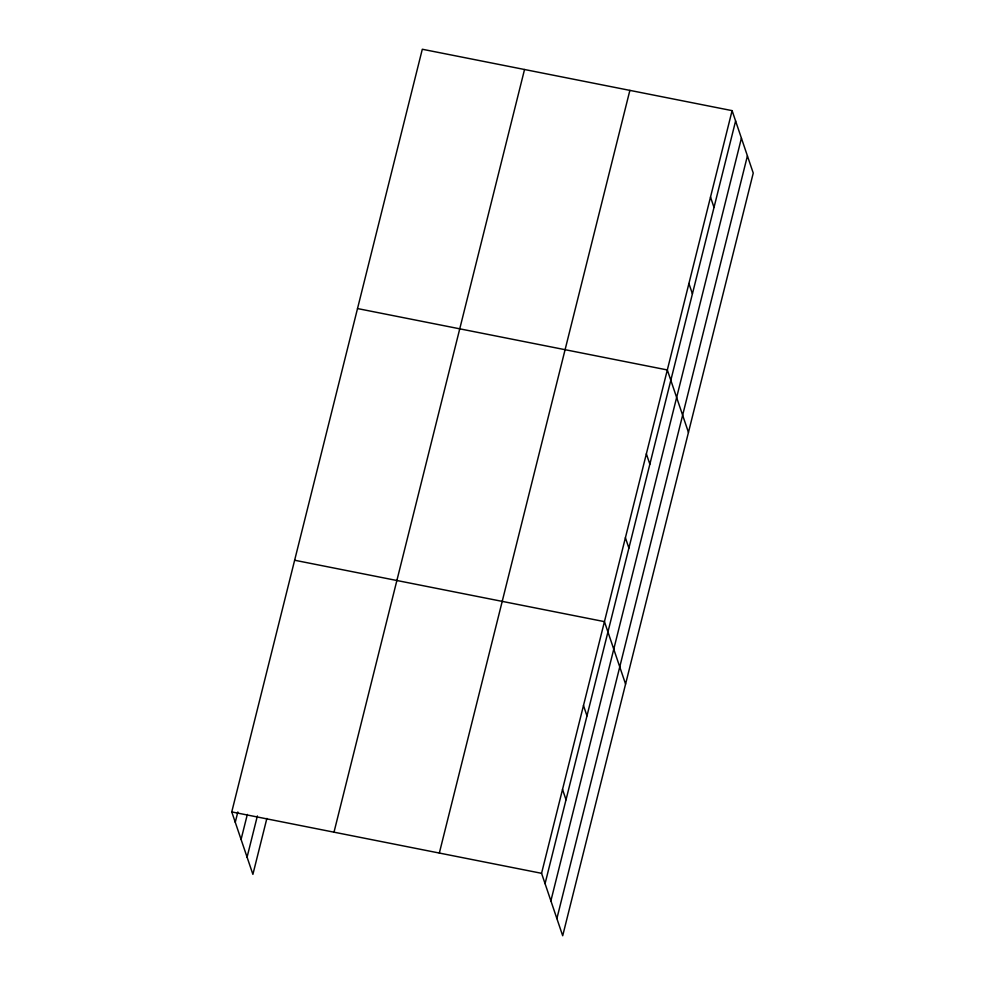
<?xml version="1.0" encoding="UTF-8"?>
<svg xmlns="http://www.w3.org/2000/svg" width="985" height="985" viewBox="0 0 985 985"><rect width="100%" height="100%" fill="white"/><g stroke="black" fill="none" stroke-linecap="round" stroke-linejoin="round"><path stroke-width="1.48" d="M266.873 818.424L252.899 874.36L231.758 811.923L422.306 49.25L732.101 110.64L753.242 173.077L562.694 935.75L541.565 873.313L732.101 110.64M235.267 822.266L237.841 811.96M241.079 839.454L247.333 814.435M247.075 857.172L257.368 815.962M334.001 832.177L524.537 69.504M439.335 853.047L629.871 90.386M545.062 883.656L735.61 120.983M550.886 900.844L741.422 138.171M556.882 918.562L747.418 155.889M357.518 308.564L667.325 369.954L688.453 432.39M294.638 560.243L604.445 621.634L625.573 684.07M231.758 811.923L541.565 873.313M710.505 197.074L714.014 207.416M688.921 283.52L692.418 293.862M646.357 453.839L649.866 464.181M625.401 537.736L628.898 548.079M583.489 705.519L586.986 715.873M562.521 789.416L566.03 799.758"/></g></svg>
